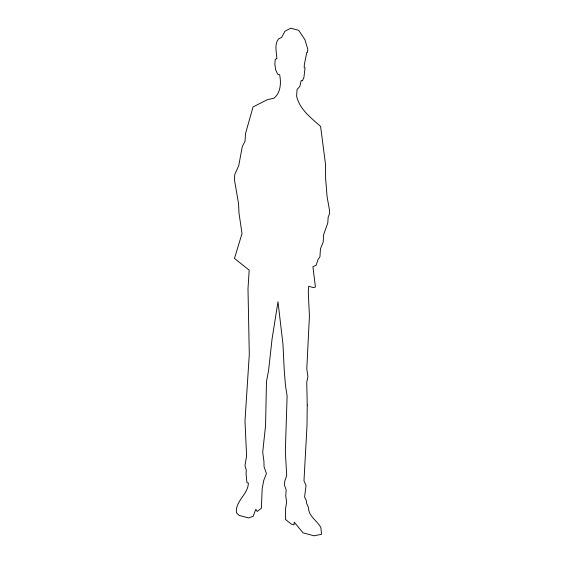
<?xml version="1.0" encoding="UTF-8"?>
<svg xmlns="http://www.w3.org/2000/svg" width="564" height="564" viewBox="0 0 564 564"><rect width="100%" height="100%" fill="white"/><g stroke="black" fill="none" stroke-linecap="round" stroke-linejoin="round"><path stroke-width="0.85" d="M307.232 405.086L306.992 425.961L303.975 480.796L306.048 485.59L304.581 496.962L306.224 500.261L306.506 503.003L308.473 507.537C308.452 516.271 317.187 520.678 320.888 527.58L321.522 534.305L314.092 535.8L303.044 532.853L294.239 522.116L294.063 524.816L291.214 524.055L285.44 519.381L285.433 509.553L286.604 502.221L285.772 495.869L286.159 489.792L284.482 485.301L284.735 481.346L286.674 475.607L285.342 451.031L287.111 395.949L285.462 385.445L284.27 370.745L282.945 344.005L277.989 301.761L272.059 338.985L268.626 370.125L266.462 381.673L265.573 425.517L262.704 452.201L263.924 461.274L264.058 466.809L266.427 473.513L263.79 480.267L262.197 488.628L261.351 508.284L257.163 511.463L255.83 509.299L253.116 516.328L248.597 517.928L239.157 515.411L236.45 512.789C234.991 501.1 248.188 494.381 248.386 483.052L246.954 482.671L246.059 473.823L246.299 470.179L244.995 465.695L246.581 455.79L244.987 421.054L249.295 354.495L247.991 288.676L249.189 270.135L234.476 258.425L242.019 233.524L238.981 213.058L238.586 203.83L234.427 179.662L234.765 174.495L238.727 165.689L242.28 146.619L245.037 141.169L245.523 133.569L253.053 106.948L267.301 99.687L274.012 98.199C280.83 92.51 281.224 82.845 279.638 74.737L277.678 74.215L275.627 69.781L274.865 64.345L275.161 59.791L276.177 58.607L276.889 58.797C276.698 52.156 274.005 44.859 278.531 38.895L281.605 37.464L284.94 31.288L290.679 28.2L298.694 30.336L304.912 39.635L307.768 49.082L307.556 52.424L306.837 52.233L304.377 64.317L304.165 67.659L305.053 67.899L303.911 77.444L302.452 80.828L301.204 80.497L299.837 86.398L297.045 89.542L296.615 96.232C299.752 109.465 310.919 117.77 320.585 126.406L325.477 163.962L325.639 178.718L327.078 196.639L329.573 210.626L329.334 214.278L328.149 217.26L327.776 223.034L323.651 234.596L323.158 242.189L320.451 248.858L319.936 256.761L318.047 259.44L316.164 265.235L312.914 266.694L315.424 287.027L313.492 287.584L308.684 286.3L308.289 292.378L309.424 316.044L306.795 368.807L307.923 376.646L306.745 382.357L307.232 405.086"/></g></svg>
